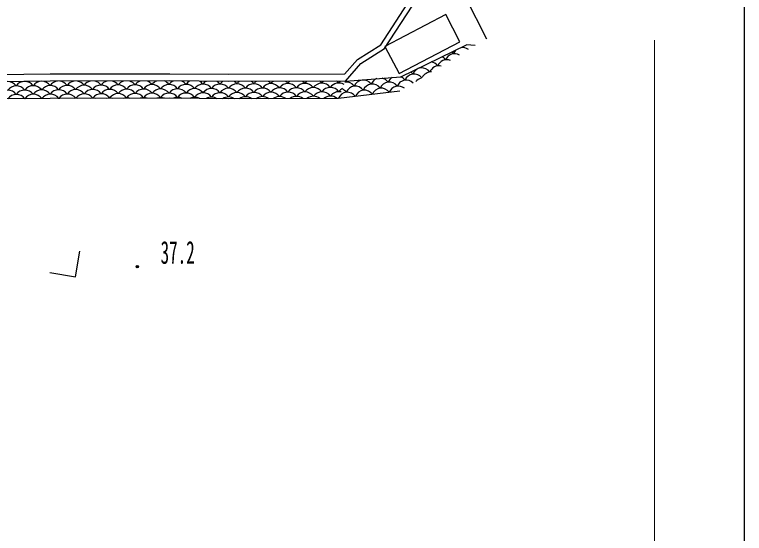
# Model space of a CAD drawing. Units: millimetres, scale not verified. Extents: x 40000 to 680000, y 20000 to 380000.
# Drawn here: x 536774 to 579000, y 260097 to 290113 of the extents above; entities that cross this region are included whole.
import ezdxf
from ezdxf.enums import TextEntityAlignment as Align

# ---------------------------------------------------------------- set-up
doc = ezdxf.new("R2010")
doc.units = ezdxf.units.MM
doc.header["$LTSCALE"] = 1000
doc.linetypes.add('CHAIN', pattern=[18.5, 12, -1.5, 3.5, -1.5])
for name, color, linetype, lineweight in [('M-BGD', 7, 'Continuous', 25), ('M-BMK', 2, 'CHAIN', 13), ('M-STR-HTXT', 7, 'Continuous', 13), ('M-TTL-BAND', 7, 'Continuous', 25)]:
    doc.layers.add(name, color=color, linetype=linetype, lineweight=lineweight)
doc.styles.add('ＭＳ ゴシック', font='')
doc.styles.get('ＭＳ ゴシック').set_extended_font_data('MS Gothic')

msp = doc.modelspace()

# ---------------------------------------------------------------- linework, layer by layer
at = {"layer": 'M-BGD'}
for p, q in [((557965, 288364), (560880, 292857)), ((558181, 288145), (561132, 292694)), ((562318, 292189), (564072, 288715)), ((561720, 290112), (558198, 288274)), ((562539, 288541), (561720, 290112)), ((559017, 286703), (562539, 288541)), ((556610, 287508), (557965, 288364)), ((556806, 287277), (558181, 288145)), ((558198, 288274), (559017, 286703)), ((559115, 286516), (562927, 288358)), ((563431, 288328), (562927, 288358)), ((555864, 286667), (556610, 287508)), ((555911, 286267), (556806, 287277)), ((538829, 286659), (532019, 286600)), ((545758, 286673), (538829, 286659)), ((549129, 286638), (545758, 286673)), ((555864, 286667), (549129, 286638)), ((555911, 286267), (559115, 286516)), ((538831, 286259), (532002, 286200)), ((545756, 286273), (538831, 286259)), ((549128, 286238), (545756, 286273)), ((555911, 286267), (549128, 286238)), ((559073, 285692), (555512, 285265)), ((538836, 285259), (531960, 285199)), ((545752, 285273), (538836, 285259)), ((549125, 285238), (545752, 285273)), ((555512, 285265), (549125, 285238)), ((540295, 274940), (540555, 276418)), ((538818, 275201), (540295, 274940))]:
    msp.add_line(p, q, dxfattribs=at)
for radius in [75, 65.6, 56.3, 46.9, 37.5, 28.2, 18.8, 9.4]:
    msp.add_circle((543874, 275530), radius, dxfattribs=at)
for centre, radius, start, end in [((562689, 287641), 561, 130.8394, 158.5425), ((562689, 287641), 561, 52.4293, 100.7424), ((561253, 287172), 561, 35.1359, 63.0391), ((562234, 287289), 561, 59.8183, 158.5425), ((561708, 287524), 561, 35.1359, 48.9809), ((561323, 286586), 561, 76.6223, 158.5425), ((560798, 286820), 561, 35.1359, 80.5525), ((561779, 286938), 561, 67.7573, 158.5425), ((559362, 286351), 561, 35.1359, 52.9409), ((560342, 286468), 561, 35.1359, 158.5425), ((560798, 286820), 561, 151.0294, 158.5425), ((560868, 286234), 561, 87.1977, 155.1262), ((556945, 285764), 561, 35.1359, 158.5425), ((557925, 285881), 561, 109.9366, 158.5425), ((557925, 285881), 561, 35.1359, 78.9432), ((558906, 285999), 561, 121.5762, 158.5425), ((559432, 285765), 561, 43.9092, 158.5425), ((558906, 285999), 561, 35.1359, 67.6892), ((559887, 286117), 561, 37.1303, 158.5425), ((560413, 285882), 561, 102.2541, 140.0698), ((536377, 285630), 608, 36.5445, 90.494), ((536870, 285384), 608, 36.5445, 144.4435), ((537359, 285639), 608, 90.494, 144.4435), ((537359, 285639), 608, 36.5445, 90.494), ((537853, 285393), 608, 36.5445, 144.4435), ((538342, 285647), 608, 90.494, 144.4435), ((538342, 285647), 608, 36.5445, 90.494), ((538835, 285401), 608, 36.5445, 144.4435), ((539324, 285656), 608, 96.0376, 144.4435), ((539817, 285410), 608, 36.5445, 144.4435), ((539324, 285656), 608, 36.5445, 84.1918), ((540306, 285664), 608, 100.3918, 144.4435), ((540800, 285418), 608, 36.5445, 144.4435), ((540306, 285664), 608, 36.5445, 79.8376), ((541289, 285673), 608, 103.3966, 144.4435), ((541782, 285427), 608, 36.5445, 144.4435), ((541289, 285673), 608, 36.5445, 76.8328), ((542271, 285681), 608, 105.8454, 144.4435), ((542764, 285435), 608, 36.5445, 144.4435), ((542271, 285681), 608, 36.5445, 74.384), ((543253, 285689), 608, 107.9686, 144.4435), ((543747, 285444), 608, 36.5445, 144.4435), ((543253, 285689), 608, 36.5445, 72.2608), ((544236, 285698), 608, 109.8714, 144.4435), ((544729, 285452), 608, 36.5445, 144.4435), ((544236, 285698), 608, 36.5445, 70.358), ((545218, 285706), 608, 111.6126, 144.4435), ((545711, 285461), 608, 36.5445, 144.4435), ((545218, 285706), 608, 36.5445, 68.6168), ((546200, 285715), 608, 113.8115, 144.4435), ((546694, 285469), 608, 36.5445, 144.4435), ((546200, 285715), 608, 36.5445, 65.0029), ((547183, 285723), 608, 117.767, 144.4435), ((547676, 285477), 608, 36.5445, 144.4435), ((547183, 285723), 608, 36.5445, 61.0474), ((548165, 285732), 608, 121.2703, 144.4435), ((548658, 285486), 608, 36.5445, 144.4435), ((548165, 285732), 608, 36.5445, 57.5441), ((549148, 285740), 608, 124.4582, 144.4435), ((549641, 285494), 608, 36.5445, 144.4435), ((549148, 285740), 608, 36.5445, 55.2464), ((550130, 285749), 608, 125.9384, 144.4435), ((550623, 285503), 608, 36.5445, 144.4435), ((550130, 285749), 608, 36.5445, 54.5545), ((551112, 285757), 608, 126.6189, 144.4435), ((551605, 285511), 608, 36.5445, 144.4435), ((551112, 285757), 608, 36.5445, 53.874), ((552094, 285766), 608, 127.2885, 144.4435), ((552099, 285266), 608, 36.5445, 144.4435), ((552588, 285520), 608, 36.5445, 144.4435), ((552094, 285766), 608, 36.5445, 53.2044), ((553077, 285774), 608, 127.948, 144.4435), ((553081, 285274), 608, 36.5445, 144.4435), ((553570, 285528), 608, 36.5445, 144.4435), ((553077, 285774), 608, 36.5445, 52.545), ((554059, 285783), 608, 128.5977, 144.4435), ((554063, 285283), 608, 36.5445, 144.4435), ((554552, 285537), 608, 36.5445, 144.4435), ((554059, 285783), 608, 36.5445, 51.8952), ((555041, 285791), 608, 129.2383, 144.4435), ((555046, 285291), 608, 36.5445, 144.4435), ((555535, 285545), 608, 60.4996, 144.4435), ((555041, 285791), 608, 36.5445, 51.2546), ((556024, 285799), 608, 129.8702, 144.4435), ((555964, 285646), 561, 35.1359, 98.1168), ((556419, 285998), 561, 151.1602, 158.5425), ((556490, 285412), 561, 35.1359, 158.5425), ((557470, 285530), 561, 35.1359, 158.5425), ((558451, 285647), 561, 35.1359, 158.5425), ((558977, 285413), 561, 50.8817, 158.5425), ((536381, 285130), 608, 36.5445, 144.4435), ((536875, 284884), 608, 36.5445, 144.4435), ((537364, 285139), 608, 36.5445, 144.4435), ((537857, 284893), 608, 36.5445, 144.4435), ((538346, 285147), 608, 36.5445, 144.4435), ((538839, 284901), 608, 36.5445, 144.4435), ((539328, 285156), 608, 36.5445, 144.4435), ((539822, 284910), 608, 36.5445, 144.4435), ((540311, 285164), 608, 36.5445, 144.4435), ((540804, 284918), 608, 36.5445, 144.4435), ((541293, 285173), 608, 36.5445, 144.4435), ((541786, 284927), 608, 36.5445, 144.4435), ((542275, 285181), 608, 36.5445, 144.4435), ((542769, 284935), 608, 36.5445, 144.4435), ((543258, 285189), 608, 36.5445, 144.4435), ((543751, 284944), 608, 36.5445, 144.4435), ((544240, 285198), 608, 36.5445, 144.4435), ((544733, 284952), 608, 36.5445, 144.4435), ((545222, 285206), 608, 36.5445, 144.4435), ((545716, 284961), 608, 36.5445, 144.4435), ((546205, 285215), 608, 36.5445, 144.4435), ((546698, 284969), 608, 36.5445, 144.4435), ((547187, 285223), 608, 36.5445, 144.4435), ((547680, 284978), 608, 36.5445, 144.4435), ((548169, 285232), 608, 36.5445, 144.4435), ((548663, 284986), 608, 36.5445, 144.4435), ((549152, 285240), 608, 36.5445, 144.4435), ((549645, 284994), 608, 36.5445, 144.4435), ((550134, 285249), 608, 36.5445, 144.4435), ((550627, 285003), 608, 36.5445, 144.4435), ((551116, 285257), 608, 36.5445, 144.4435), ((551610, 285011), 608, 36.5445, 144.4435), ((552592, 285020), 608, 36.5445, 144.4435), ((553574, 285028), 608, 36.5445, 144.4435), ((554557, 285037), 608, 36.5445, 144.4435), ((555539, 285045), 608, 78.393, 144.4435), ((556034, 285060), 561, 35.1359, 158.045), ((556028, 285300), 608, 118.5072, 144.4435), ((555509, 285294), 561, 35.1359, 66.8719), ((557015, 285178), 561, 35.1359, 158.5425), ((557996, 285295), 561, 35.1359, 158.5425), ((539333, 284656), 608, 84.1718, 96.0576), ((540315, 284664), 608, 79.826, 100.4033), ((541297, 284673), 608, 76.8238, 103.4056), ((542280, 284681), 608, 74.3763, 105.8531), ((543262, 284689), 608, 72.254, 107.9753), ((544244, 284698), 608, 70.3519, 109.8775), ((545227, 284706), 608, 68.6111, 111.6182), ((546209, 284715), 608, 64.9618, 113.8526), ((547191, 284723), 608, 61.0117, 117.8027), ((548174, 284732), 608, 57.512, 121.3024), ((549156, 284740), 608, 55.2448, 124.4877), ((550138, 284749), 608, 54.553, 125.94), ((551121, 284757), 608, 53.8726, 126.6204), ((552103, 284766), 608, 53.2029, 127.29), ((553085, 284774), 608, 52.5435, 127.9494), ((554068, 284783), 608, 51.8937, 128.5992), ((555050, 284791), 608, 51.2532, 129.2397)]:
    msp.add_arc(centre, radius, start, end, dxfattribs=at)
at = {"layer": 'M-BMK'}
msp.add_arc((393083, 570237), 300000, 287.58893, 305.66943, dxfattribs=at)
at = {"layer": 'M-STR-HTXT'}
msp.add_line((573800, 288632), (573800, 210173), dxfattribs=at)
at = {"layer": 'M-TTL-BAND'}
msp.add_line((579000, 20000), (579000, 370000), dxfattribs=at)

# ---------------------------------------------------------------- texts
at = {"layer": 'M-BGD', "style": 'ＭＳ ゴシック', "width": 0.55}
msp.add_text('37.2', height=1320, dxfattribs=at).set_placement((545220, 275299), align=Align.BOTTOM_LEFT)

doc.saveas('drawing.dxf')
